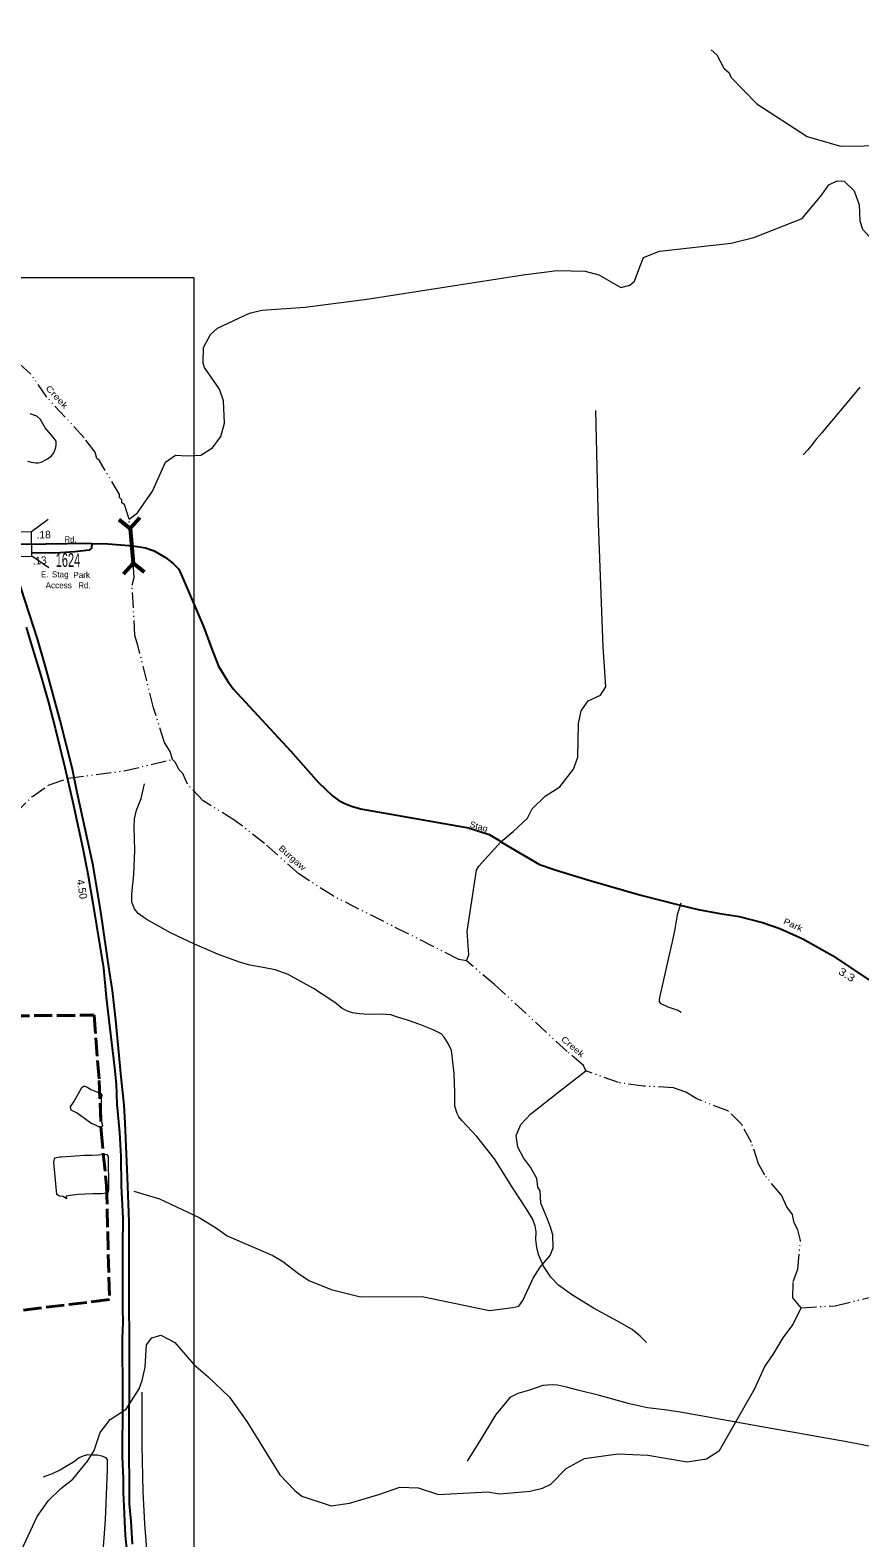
# Model space of a CAD drawing. Extents: x 676362 to 747233, y 58102 to 109454.
# Drawn here: x 710863 to 713590, y 87751 to 92710 of the extents above; entities that cross this region are included whole.
import ezdxf
from ezdxf.enums import TextEntityAlignment as Align

# ---------------------------------------------------------------- set-up
doc = ezdxf.new("R2010")
doc.units = 0
doc.header["$LTSCALE"] = 10
doc.linetypes.add('DASH_DOUBLE_DOT', pattern=[9.2, 5, -1.2, 0.3, -1.2, 0.3, -1.2])
doc.linetypes.add('LONG_DASHED', pattern=[7.5, 6, -1.5])
for name, color, linetype, lineweight in [('11', 7, 'Continuous', 40), ('17', 7, 'Continuous', 40), ('27', 7, 'Continuous', 25), ('32', 7, 'Continuous', 25), ('35', 7, 'Continuous', 13), ('48', 7, 'LONG_DASHED', 40), ('49', 7, 'LONG_DASHED', 40), ('50', 7, 'Continuous', 13), ('59', 7, 'DASH_DOUBLE_DOT', 13), ('60', 7, 'Continuous', 25), ('63', 7, 'Continuous', 13), ('8', 7, 'Continuous', 25)]:
    doc.layers.add(name, color=color, linetype=linetype, lineweight=lineweight)
doc.layers.add('21', color=7, linetype='Continuous')

msp = doc.modelspace()

# ---------------------------------------------------------------- linework, layer by layer
at = {"layer": '27'}
for points in [[(711199.36, 87730.43), (711194.8, 87806.09), (711188.94, 87862.5), (711189.59, 87912.72), (711188.29, 88044.47), (711188.94, 88338.28), (711188.29, 88589.05), (711187.63, 88790.59), (711183.07, 88937.33), (711174.6, 89116.03), (711171.34, 89174.08), (711161.56, 89267.67), (711144.62, 89453.88), (711133.54, 89550.73), (711123.11, 89613.99), (711094.43, 89810.3), (711069.66, 89962.59), (711017.52, 90202.6), (711001.88, 90279.24), (710961.47, 90439.35), (710914.54, 90612.51), (710886.52, 90708.06), (710832.42, 90873.39), (710778.98, 91018.18)], [(710848.9, 90746.6), (710863.2, 90697.8), (710896.39, 90591.04), (710922.38, 90498.06), (710944.48, 90414.16), (710976.35, 90284.67), (711001.71, 90175.35), (711036.18, 90018.54), (711052.42, 89935.34), (711068.68, 89838.43), (711103.16, 89624.28), (711112.68, 89529.2), (711123.76, 89434.96), (711136.31, 89325.68), (711139.57, 89297.01), (711144.77, 89243.68), (711147.88, 89177.34), (711155.81, 89084.42), (711160.37, 89004.96), (711162.21, 88908.63), (711166.87, 88802.04), (711166.12, 88712.97), (711166.12, 88596.23), (711166.12, 88504.92), (711166.78, 88459.92), (711165.47, 88407.74), (711166.12, 88216.65), (711166.12, 88131.53), (711165.47, 88081.32), (711165.47, 88016.42), (711168.82, 87946.41), (711168.82, 87898.83), (711170.13, 87855.68), (711172.74, 87804.79), (711175.35, 87759.09), (711179.91, 87706.23)]]:
    msp.add_lwpolyline(points, dxfattribs=at)
at = {"layer": '32'}
for points in [[(710778.98, 91018.18), (710811.56, 91019.16), (710914.54, 91020.47), (710984.28, 91021.44), (711027.3, 91022.1), (711065.1, 91021.44)], [(711065.1, 91021.44), (711063.8, 91005.79), (711055.98, 90999.27), (711009.05, 90994.05), (710944.52, 90989.49), (710865.56, 90991.11)], [(711065.1, 91021.44), (711117.89, 91020.79), (711200.67, 91013.29), (711241.73, 91007.42), (711269.76, 90997.64), (711307.56, 90975.46), (711332.98, 90955.57), (711351.23, 90936.66), (711370.13, 90894.59), (711432.7, 90748.82), (711458.77, 90677.08), (711482.23, 90618.38), (711510.91, 90569.79), (711530.46, 90543.7), (711718.17, 90339.24), (711810.07, 90235.87), (711856.35, 90191.52), (711877.2, 90176.19), (711896.75, 90166.41), (711919.57, 90157.27), (711948.24, 90148.47), (712303.46, 90085.86), (712371.24, 90064.34), (712403.18, 90045.42), (712410.38, 90039.92), (712537.44, 89965.2), (712591.54, 89946.94), (712698.89, 89913.62), (712870.79, 89864.97), (712994.88, 89832.53), (713058.96, 89817.27), (713130.16, 89804.87), (713194.24, 89794.38), (713270.53, 89774.34), (713327.49, 89755.27), (713402.76, 89720.92), (713500.47, 89666.46), (713623.79, 89584.25)]]:
    msp.add_lwpolyline(points, dxfattribs=at)
at = {"layer": '35'}
msp.add_line((712335.69, 88061.58), (712299, 88003.3), dxfattribs=at)
for points in [[(713590.97, 91535.85), (713571.01, 91511.95), (713526.17, 91457.55), (713503.79, 91431.75), (713484.31, 91408.56), (713465.6, 91385.91), (713447.35, 91364.48), (713434.05, 91346.74), (713418.93, 91329.63), (713403.71, 91312.52)], [(712889.27, 88393.02), (712868.5, 88414.7), (712841.53, 88436.43), (712793.71, 88464.04), (712715.22, 88505.92), (712642.31, 88550.93), (712599.95, 88582.16), (712574.09, 88608.74), (712550.56, 88644.41), (712533.71, 88683.25), (712528.69, 88706.36), (712525.34, 88732.64), (712525.77, 88756.96), (712522.45, 88777.63), (712513.73, 88800.69), (712493.29, 88834.09), (712451.83, 88898.26), (712389.26, 88997.6), (712331.32, 89070.81), (712282.1, 89123.87), (712272.14, 89135.38), (712266, 89146.34), (712258.43, 89170.64), (712258.53, 89215.76), (712256.73, 89278.51), (712251.34, 89326.01), (712247.45, 89353.36), (712236.91, 89377.05), (712223.88, 89397.64), (712213.42, 89409.12), (712187.72, 89421.6), (712143.62, 89438.85), (712102.64, 89453.13), (712070.31, 89463.74), (712048.29, 89471.47), (712019.6, 89473.63), (711977.55, 89471.95), (711944.63, 89474.74), (711922.59, 89478.16), (711905.59, 89482.89), (711888.33, 89491.8), (711868.78, 89508.13), (711851, 89520.13), (711793.9, 89557.36), (711711.14, 89603.48), (711667.71, 89618.96), (711628.1, 89626.38), (711584.66, 89634.55), (711550.48, 89644), (711482.02, 89670.08), (711402.34, 89704.12), (711323.47, 89740.49), (711244.33, 89786.05), (711217.39, 89804.68), (711205.68, 89819.82), (711196.42, 89841.46), (711196.69, 89869.68), (711203.37, 89933.16), (711206.79, 90013.02), (711204.23, 90087.34), (711205.79, 90116.01), (711212.25, 90144.68), (711227.12, 90183.18), (711238.23, 90230.84)], [(713001.57, 89838.54), (712990.21, 89799.78), (712981.3, 89747.01), (712971.9, 89706.92), (712959.97, 89654.63), (712944.99, 89586.41), (712937.26, 89551.89), (712931.48, 89528.56), (712930.68, 89518.72), (712930.82, 89515.12), (712934.03, 89509.75), (712959.54, 89497.36), (712972.49, 89493.58), (712992.28, 89486.46), (713003.53, 89480.21)], [(711250.2, 87657.38), (711239.12, 87796.63), (711233.91, 87903.26), (711231.3, 88054.9), (711231.3, 88230.02)], [(713709.87, 88035.08), (713587.56, 88059.42), (713541.5, 88067.98), (713441.36, 88085.9), (713386.67, 88095.33), (713280.5, 88113.71), (713067.31, 88152.13), (712999.22, 88164.03), (712947.67, 88172.38), (712891.77, 88179.08), (712833.55, 88191.94), (712734.52, 88219.6), (712663, 88237.16), (712626.44, 88246.01), (712596.43, 88253.62), (712579.38, 88254.64), (712548.38, 88252), (712504.59, 88236.35), (712465.7, 88225.6), (712439.61, 88212.56), (712422.16, 88191.06), (712393.2, 88157.19), (712353.07, 88089.78), (712335.69, 88061.58)], [(710906.72, 87951.85), (710936.05, 87962.94), (710961.47, 87974.68), (710984.28, 87989.03), (711004.49, 88001.42), (711024.04, 88015.12), (711037.73, 88020.33), (711051.41, 88024.9), (711067.71, 88023.59), (711082.7, 88024.25), (711098.34, 88020.99), (711110.72, 88015.12), (711115.94, 88007.29), (711115.94, 87974.68), (711108.77, 87810.32), (711095.08, 87618.25), (711079.44, 87406.61), (711070.97, 87281.71)]]:
    msp.add_lwpolyline(points, dxfattribs=at)
at = {"layer": '48'}
msp.add_lwpolyline([(710575.32, 89466.24), (711072.43, 89469.96), (711089.44, 89255.27), (711095.53, 89090.87), (711113.78, 88908.2), (711123.18, 88534.35), (709584.27, 88348.86)], dxfattribs=at)
at = {"layer": '49'}
msp.add_lwpolyline([(710575.32, 89466.24), (711072.43, 89469.96), (711089.44, 89255.27), (711095.53, 89090.87), (711113.78, 88908.2), (711123.18, 88534.35), (709584.27, 88348.86)], dxfattribs=at)
at = {"layer": '50'}
for p, q in [((710922.12, 91100.11), (710867.31, 91059.73)), ((710924.31, 90940.88), (710868.42, 90979.73))]:
    msp.add_line(p, q, dxfattribs=at)
at = {"layer": '50', "lineweight": 53}
for p, q in [((711153.54, 91100.23), (711190.98, 91070.47)), ((711169.09, 90921.23), (711200.83, 90956.99)), ((711238.27, 90927.24), (711200.83, 90956.99))]:
    msp.add_line(p, q, dxfattribs=at)
msp.add_lwpolyline([(711222.72, 91106.24), (711190.98, 91070.47), (711200.83, 90956.99)], dxfattribs=at)
at = {"layer": '50'}
msp.add_lwpolyline([(710668.43, 90976.97), (710868.42, 90979.73), (710867.31, 91059.73), (710667.33, 91056.96)], close=True, dxfattribs=at)
at = {"layer": '59', "linetype": 'Continuous'}
for points in [[(713102.06, 92645.43), (713120.06, 92628.13), (713143.19, 92585.06), (713161.19, 92569.76), (713166.38, 92554.96), (713251.44, 92467.33), (713417.5, 92359.92), (713527.25, 92328.27), (713682.12, 92330.43), (713707.38, 92340.45), (713765, 92396.77), (713817.12, 92498.88), (713829, 92578.38), (713828.12, 92651.36), (713825.06, 92692.24), (713814.69, 92709.84)], [(712849.56, 91884.15), (712866.75, 91931.83), (712879.25, 91962.33), (712932.25, 91983.46), (713167.88, 92008.85), (713241.38, 92027.79), (713400.44, 92090.14), (713465.69, 92167.76), (713488.25, 92200.68), (713516, 92213.78), (713538.81, 92213.69), (713572.06, 92181.02), (713587.94, 92135.62), (713590.94, 92082.73), (713599.19, 92055.05), (713622.06, 92029.96), (713662.56, 92040.58), (713675.06, 92053.07), (713698.25, 92050.99), (713723.56, 92041.02), (713795.81, 91960.85), (713839.38, 91923.57)], [(711187.56, 91101.69), (711215.31, 91122.8), (711265.25, 91193.82), (711307.31, 91288.52), (711340.25, 91311.84), (711378.38, 91309.36), (711424.06, 91312.18), (711461.88, 91335.69), (711489.31, 91373.79), (711501.5, 91417.3), (711498.12, 91491.18), (711485.06, 91528.67), (711436.25, 91599.75), (711431.12, 91614.53), (711432.94, 91665.62), (711455.19, 91708.53), (711478.06, 91729.45), (711584.12, 91778.7), (711624.62, 91789.3), (711766.69, 91798.97), (711977, 91826.36), (712483.88, 91905.58), (712595.44, 91919.02), (712686.88, 91917.67), (712732.62, 91905.48), (712804.25, 91863.32), (712834.75, 91870.55), (712849.56, 91884.15)], [(712410.38, 90039.92), (712450.76, 90073.79), (712498.19, 90117.59), (712513.12, 90149.18), (712555.81, 90189.9), (712603.69, 90220.84), (712648.81, 90279.64), (712663.44, 90318.24), (712664.94, 90429.32), (712674.69, 90470.72), (712696.94, 90503.64), (712737.5, 90522.25), (712754.88, 90549.95), (712746, 90681.63), (712731.38, 91088.17), (712722.25, 91458.94)], [(712297.31, 89648.45), (712304.94, 89668.77), (712298.88, 89745.54), (712329.53, 89946.61), (712337.35, 89959.66), (712410.38, 90039.92)], [(711203.69, 88890.67), (711287.81, 88866), (711417.94, 88804.16), (711471.62, 88771.3), (711510, 88743.81), (711660.56, 88679.78), (711693.81, 88660.1), (711745, 88620.13), (711778.25, 88597.45), (711852, 88567.38), (711948.94, 88543.23), (712151.94, 88545.3), (712373.19, 88499.11), (712449.44, 88508.14), (712469.56, 88512.96), (712482.06, 88531.46), (712516.81, 88604.86), (712539.31, 88640.77), (712571.94, 88679.09), (712581.69, 88704.48), (712581.38, 88747.48), (712573.5, 88773.17), (712563.12, 88798.76), (712542.06, 88851.95), (712539.31, 88891.84), (712531.44, 88904.55), (712528.69, 88932.44), (712507.94, 88970.62), (712484.75, 89000.72), (712466.5, 89036), (712461, 89073.8), (712475.94, 89110.39), (712508.56, 89145.71), (712606.69, 89222.64), (712689.94, 89286.97)], [(712893.19, 88022.72), (713023.06, 88000.83), (713086.44, 88011.36), (713129.12, 88038.07), (713243.75, 88239.69), (713278.19, 88314.09), (713305.62, 88354.2), (713338.25, 88408.49), (713370.56, 88451.81), (713398, 88507.92)], [(710783.31, 87601.55), (710885.12, 87820.67), (710922.62, 87874.16), (710962.88, 87912.78), (711003.12, 87944.41), (711050.62, 88003.3), (711073.19, 88038.21), (711093, 88097.02), (711125.31, 88140.32), (711178.38, 88174.44), (711220.75, 88241.16), (711230.81, 88268.55), (711240.56, 88311.95), (711244.81, 88386.15), (711262.19, 88408.86), (711292.69, 88417.07), (711338.69, 88393.89), (711400.25, 88321.32), (711446.31, 88281.15), (711518.25, 88213.99), (711574.94, 88133.22), (711683.44, 87958.48), (711732.19, 87906.41), (711755.38, 87888.32), (711852, 87856.16), (711912.94, 87864.59), (712009.25, 87893.43), (712077.56, 87917.15), (712138.5, 87915.59), (712204.62, 87893.2), (712367.12, 87902.67), (712405.19, 87895.2), (712506.69, 87904.23), (712547.25, 87914.85), (712575, 87927.98), (712625.31, 87978.98), (712685.62, 88012.41), (712794.75, 88026.75), (712893.19, 88022.72)]]:
    msp.add_lwpolyline(points, dxfattribs=at)
at = {"layer": '59'}
for points in [[(711187.56, 91101.69), (711172, 91150.08), (711164.06, 91154.78), (711164.06, 91164.78), (711156.44, 91172.48), (711156.12, 91182.46), (711089.12, 91295.84), (711081.5, 91301.53), (711076, 91321.32), (711040, 91368.89), (710916.88, 91503.03), (710865.06, 91577.99), (710790.69, 91646.04)], [(711330.81, 90311.15), (711322.88, 90336.84), (711304.56, 90367.13), (711268, 90480.71), (711217.44, 90682.77), (711207.06, 90718.35), (711197.62, 90884.02), (711204.94, 90909.31), (711199.29, 90979.27), (711195.91, 91013.73), (711187.56, 91101.69)], [(710669.69, 89930.72), (710677, 89941.01), (710699.25, 89994.92), (710746.81, 90068.84), (710869.94, 90189.77), (710925.38, 90227.98), (710988.5, 90249.52), (711171.06, 90273.79), (711330.81, 90311.15)], [(712297.31, 89648.45), (712272.06, 89653.45), (711858.44, 89862.05), (711745.94, 89934.57), (711633.19, 90035.12), (711535.94, 90110.27), (711431.06, 90175.1), (711379.88, 90230.09), (711364.31, 90265.48), (711351.25, 90277.96), (711340.88, 90301.56), (711330.81, 90311.15)], [(712689.94, 89286.97), (712682, 89304.67), (712628.06, 89350.52), (712389.69, 89571.11), (712297.31, 89648.45)], [(712879.5, 89236.72), (712796.94, 89248.23), (712689.94, 89286.97)], [(713398, 88507.92), (713369.62, 88540.8), (713371.44, 88593.9), (713386.06, 88634.49), (713395.25, 88728.87), (713387, 88764.57), (713374.19, 88787.05), (713368.75, 88814.84), (713350.75, 88840.14), (713332.44, 88878.44), (713278.5, 88943.3), (713257.44, 88981.48), (713234, 89051.55), (713202.62, 89110.34), (713156.56, 89155.51), (713054.44, 89194.46), (713018.5, 89217.04), (712977.94, 89231.42), (712879.5, 89236.72)], [(713398, 88507.92), (713509.56, 88514.36), (713653.69, 88549.11), (713736.94, 88603.45), (713919.19, 88658.71), (714028, 88681.05), (714160, 88667.32), (714256.62, 88668.16), (714348.06, 88656.8), (714445, 88622.65)]]:
    msp.add_lwpolyline(points, dxfattribs=at)
at = {"layer": '60', "lineweight": 13}
for points in [[(710898.9, 91289.17), (710919.76, 91299.61), (710932.14, 91310.04), (710939.96, 91319.17), (710946.48, 91336.78), (710947.78, 91347.22), (710947.78, 91357.65), (710938.66, 91371.35), (710911.94, 91402), (710896.95, 91428.74), (710883.91, 91440.48), (710862.4, 91448.31)], [(710853.93, 91292.43), (710865.66, 91288.52), (710880.65, 91286.56), (710889.12, 91287.22), (710898.9, 91289.17)], [(711097.04, 89118.97), (711099.64, 89111.79), (711100.3, 89105.27), (711095.08, 89102.66), (711087.91, 89102.66), (711077.48, 89108.53), (711062.49, 89114.4), (711041.64, 89130.71), (711016.87, 89147.67), (710997.32, 89157.45), (710995.36, 89168.54), (711005.79, 89184.84), (711031.86, 89232.45)], [(711031.86, 89232.45), (711038.38, 89236.37), (711041.64, 89236.37), (711050.76, 89233.1), (711062.49, 89225.93), (711078.14, 89218.76), (711093.78, 89213.54), (711097.69, 89207.02), (711095.73, 89195.28), (711095.73, 89166.58), (711097.04, 89118.97)], [(711040.99, 89009.73), (711063.8, 89009.73), (711087.26, 89010.38), (711104.86, 89012.99), (711114.64, 89012.33), (711118.55, 89005.16), (711119.85, 88899.5), (711118.55, 88888.42), (711113.98, 88884.5), (711098.34, 88882.55), (711093.78, 88882.55), (711068.36, 88882.55), (711044.9, 88881.24), (711020.78, 88879.94), (710994.06, 88877.33), (710980.37, 88874.72), (710981.67, 88865.59), (710970.59, 88873.41), (710958.86, 88874.72), (710949.74, 88879.94), (710939.96, 88986.9), (710943.87, 89000.59), (710959.51, 89003.86)], [(710959.51, 89003.86), (710966.03, 89003.86), (710981.02, 89005.16), (711040.99, 89009.73)]]:
    msp.add_lwpolyline(points, dxfattribs=at)
at = {"layer": '63'}
msp.add_lwpolyline([(704769.12, 91896.75), (711400.81, 91896.75), (711400.81, 82464.32), (704769.12, 82464.32)], close=True, dxfattribs=at)

# ---------------------------------------------------------------- texts
at = {"layer": '11'}
for s, rotation, width, p in [('Rd.', 359.382, 0.95, (710995.24, 91024.83)), ('Stag', 343.781, 1.1, (712334.72, 90081.14)), ('Park', 335.121, 1.2, (713366.92, 89757.98))]:
    msp.add_text(s, height=20, rotation=rotation, dxfattribs=dict(at, width=width)).set_placement(p, align=Align.CENTER)
for s, width, p in [('E.', 0.9, (710910.32, 90909.97)), ('Rd.', 0.95, (711040.83, 90874.12))]:
    msp.add_text(s, height=20, dxfattribs=dict(at, width=width)).set_placement(p, align=Align.CENTER)
for s, p in [('Stag', (710961.5, 90909.97)), ('Park', (711031.81, 90908.21)), ('Access', (710956.38, 90874.12))]:
    msp.add_text(s, height=20, dxfattribs=at).set_placement(p, align=Align.CENTER)
at = {"layer": '17'}
for s, rotation, p in [('.18', 1.095, (710907.2, 91038.02)), ('.13', 4.047, (710894.21, 90953.22)), ('4.50', 279.52, (711020.59, 89882.59))]:
    msp.add_text(s, height=25, rotation=rotation, dxfattribs=at).set_placement(p, align=Align.CENTER)
at = {"layer": '17', "width": 1.2}
msp.add_text('3.3', height=25, rotation=328.132, dxfattribs=at).set_placement((713541.17, 89592.53), align=Align.CENTER)
at = {"layer": '21'}
for s, rotation, width, p in [('Creek', 312.548, 1.3, (710943.21, 91496.52)), ('Burgaw', 318.272, 1.2, (711718.15, 89980.15)), ('Creek', 319.633, 1.25, (712640.27, 89358.96))]:
    msp.add_text(s, height=20, rotation=rotation, dxfattribs=dict(at, width=width)).set_placement(p, align=Align.CENTER)
at = {"layer": '8', "width": 0.6}
msp.add_text('1624', height=45, dxfattribs=at).set_placement((710986.79, 90944.49), align=Align.CENTER)

doc.saveas('drawing.dxf')
